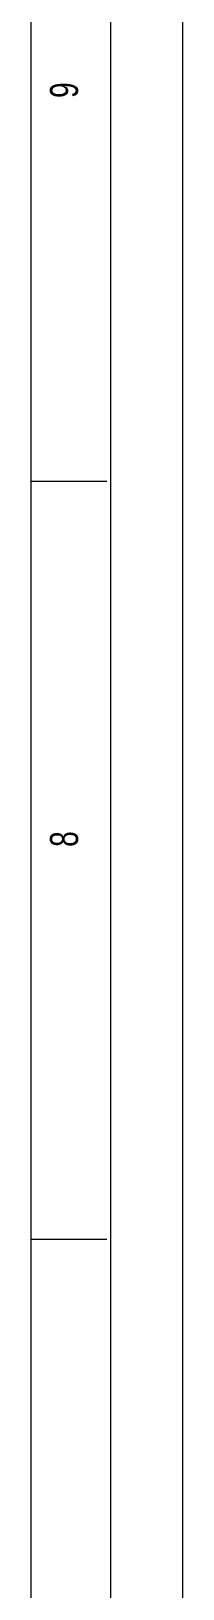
# Model space of a CAD drawing. Header units: millimetres. Extents: x 3220 to 226993, y 817 to 176024.
# Drawn here: x 183991 to 184975, y 32553 to 42643 of the extents above; entities that cross this region are included whole.
import ezdxf

# ---------------------------------------------------------------- set-up
doc = ezdxf.new("R2010")
doc.units = ezdxf.units.MM
doc.styles.add('SLDTEXTSTYLE0', font='TXT', dxfattribs={"width": 0.75})

# ---------------------------------------------------------------- blocks, each defined once
blk = doc.blocks.new('A2 E1-50')
at = {"color": 1, "linetype": 'Continuous', "lineweight": 18}
blk.add_line((-28363.1, 485.3), (-485.3, 485.3), dxfattribs=at)
at = {"color": 5, "linetype": 'Continuous', "lineweight": 15}
for p, q in [((-12054.1, 243.3), (-12054.1, 486)), ((-9627.8, 486), (-9627.8, 243.3))]:
    blk.add_line(p, q, dxfattribs=at)
at = {"linetype": 'Continuous', "lineweight": 18}
blk.add_line((-28619.2, 230.6), (-232.1, 230.6), dxfattribs=at)
at = {"color": 1, "linetype": 'Continuous', "lineweight": 15}
blk.add_line((-28847.4, 0), (0, 0), dxfattribs=at)
at = {"color": 5, "linetype": 'Continuous', "lineweight": 15, "char_height": 89.9, "attachment_point": 1, "style": 'SLDTEXTSTYLE0'}
for s, insert in [('8', (-10798.2, 425.6)), ('9', (-8402.2, 425.6))]:
    blk.add_mtext(s, dxfattribs=dict(at, insert=insert))

msp = doc.modelspace()

# ---------------------------------------------------------------- block references
at = {"xscale": 2.024564718585504, "yscale": 2.024564718585504, "zscale": 2.024564718585504, "rotation": 90}
msp.add_blockref('A2 E1-50', (184974.5, 59220.8), dxfattribs=at)

doc.saveas('drawing.dxf')
